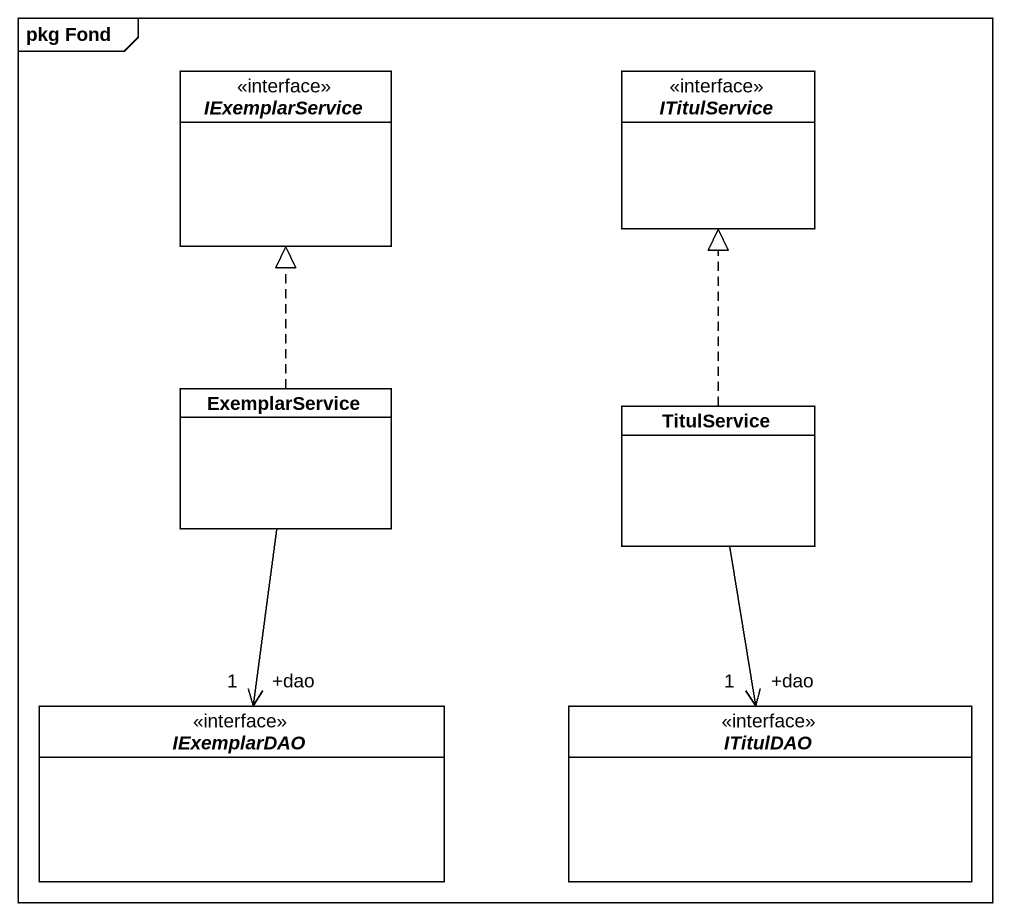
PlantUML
@startuml
mainframe pkg Fond
hide circle
hide empty members
interface IExemplarService <<interface>>
interface ITitulService <<interface>>
class ExemplarService
class TitulService
interface IExemplarDAO <<interface>>
interface ITitulDAO <<interface>>
ExemplarService .up.|> IExemplarService
ExemplarService --> "+dao\n1" IExemplarDAO
TitulService .up.|> ITitulService
TitulService --> "+dao\n1" ITitulDAO
@enduml
